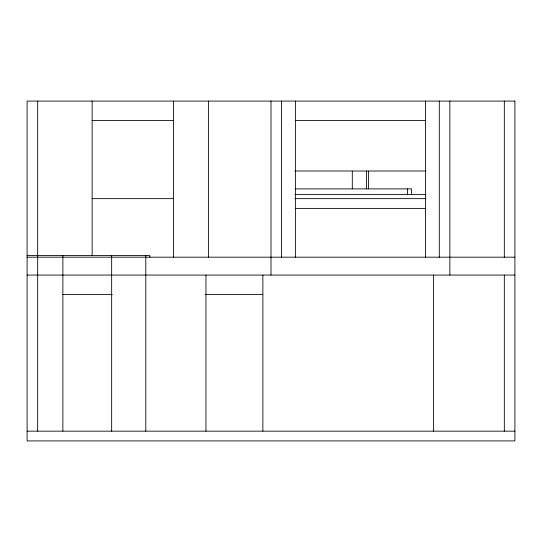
<?xml version="1.0" encoding="UTF-8"?>
<svg xmlns="http://www.w3.org/2000/svg" width="542" height="542" viewBox="0 0 542 542"><rect width="100%" height="100%" fill="white"/><g stroke="black" fill="none" stroke-linecap="round" stroke-linejoin="round"><path stroke-width="0.81" d="M92.14 120.595L173.44 120.595M295.39 120.595L425.47 120.595M294.875 171.001L425.985 171.001M295.349 188.887L411.649 188.887L411.649 194.788M294.983 194.578L425.877 194.578M92.14 198.643L173.44 198.643M294.875 198.643L425.985 198.643M295.39 208.399L425.47 208.399M27.1 255.553L149.863 255.553L149.863 257.24M27.1 257.179L514.9 257.179M27.1 275.065L514.9 275.065M62.872 294.577L112.302 294.577M205.282 294.577L262.87 294.577M27.1 431.161L514.9 431.161M504.331 101.083L504.331 257.179M504.331 275.065L504.331 431.161M449.86 101.083L449.86 275.065M439.291 101.083L439.291 257.179M433.6 275.065L433.6 431.161M425.47 101.083L425.47 257.179M407.584 188.887L407.584 194.788M368.56 171.116L368.56 188.833M366.527 171.116L366.527 188.833M352.3 171.116L352.3 188.833M295.39 101.083L295.39 257.179M281.569 101.083L281.569 257.179M271 101.083L271 275.065M262.87 275.065L262.87 431.161M208.399 101.083L208.399 257.179M205.96 275.065L205.96 431.161M173.44 101.083L173.44 257.179M145.798 255.553L145.798 431.161M111.652 255.553L111.652 431.161M92.14 101.083L92.14 255.506M62.872 255.553L62.872 431.161M37.669 101.083L37.669 431.161M514.9 101.083L27.1 101.083L27.1 440.917L514.9 440.917L514.9 101.083"/></g></svg>
